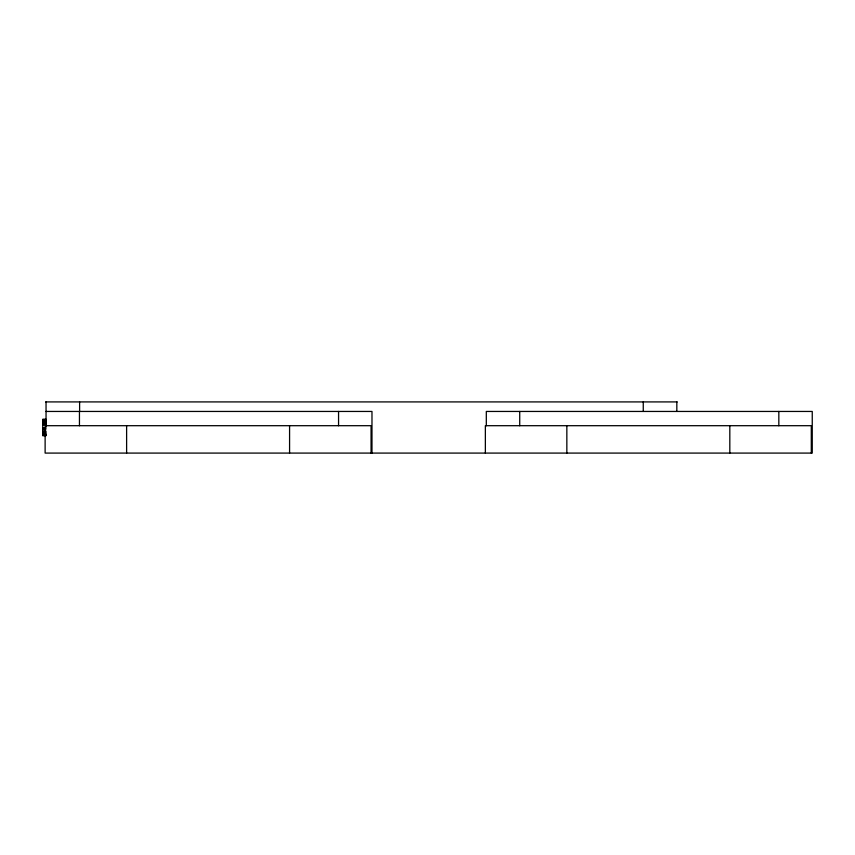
<?xml version="1.0" encoding="UTF-8"?>
<svg xmlns="http://www.w3.org/2000/svg" width="855" height="855" viewBox="0 0 855 855"><rect width="100%" height="100%" fill="white"/><g stroke="black" fill="none" stroke-linecap="round" stroke-linejoin="round"><path stroke-width="1.28" d="M45.646 401.914L677.213 401.914M46.042 411.447L371.978 411.447L371.978 453.086M46.042 419.281L42.75 419.281L42.75 435.719L46.042 435.719M42.75 419.538L46.042 419.538M42.75 419.858L46.042 419.858M42.75 420.307L46.042 420.307M42.75 420.852L46.042 420.852M42.75 421.515L46.042 421.515M42.75 422.263L46.042 422.263M42.75 423.097L46.042 423.097M42.75 423.984L46.042 423.984M42.75 424.924L46.042 424.924M42.75 427.981L46.042 427.981M42.75 429.071L46.042 429.071M42.75 431.166L46.042 431.166M42.75 432.138L46.042 432.138M42.75 433.025L46.042 433.025M42.75 433.806L46.042 433.806M42.75 434.479L46.042 434.479M42.75 435.013L46.042 435.013M42.75 435.398L46.042 435.398M811.299 453.086L811.299 425.694L485.362 425.694L485.362 453.086M778.83 411.447L778.83 425.758M729.817 425.694L729.817 453.086M676.829 401.914L676.829 411.105M643.259 401.914L643.259 411.105M566.844 425.694L566.844 453.086M519.722 411.447L519.722 425.758M486.313 425.758L486.313 411.447L812.25 411.447L812.25 453.086L45.123 453.086L45.123 425.694L371.07 425.694L371.07 453.086M338.559 411.447L338.559 425.758M289.578 425.694L289.578 453.086M126.615 425.694L126.615 453.086M79.611 401.914L79.611 411.105M79.451 411.447L79.451 425.758M46.042 401.914L46.042 426.848"/></g></svg>
